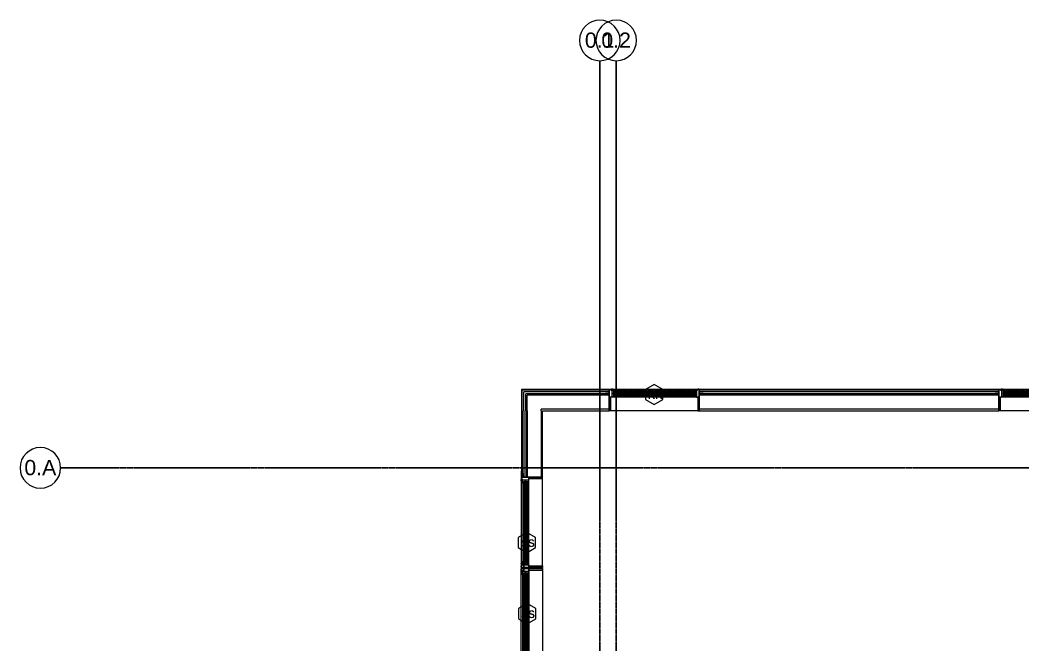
# Model space of a CAD drawing. Header units: inches. Extents: x -4058 to -1781, y 9814 to 12264.
# Drawn here: x -4057.8 to -3662.6, y 12017.5 to 12263.5 of the extents above; entities that cross this region are included whole.
import ezdxf

# ---------------------------------------------------------------- set-up
doc = ezdxf.new("R2010")
doc.units = ezdxf.units.IN
doc.header["$MEASUREMENT"] = 0
doc.linetypes.add('Dash', pattern=[0.25, 0.125, -0.125])
doc.linetypes.add('Grid Line 1_2_', pattern=[0.875, 0.5, -0.125, 0.125, -0.125])
for name, color, linetype, lineweight in [('0-1', 7, 'Continuous', 5), ('0-2', 7, 'Continuous', 9), ('0-4', 165, 'Continuous', 5), ('A-DETL-GENF-HDLN-1', 7, 'Dash', 9), ('A-DETL-GENF-HDLN-2', 1, 'Continuous', 18), ('A-GLAZ', 151, 'Continuous', 18), ('A-GLAZ-1', 10, 'Continuous', 30), ('A-GLAZ-2', 7, 'Continuous', 9), ('A-GLAZ-IDEN', 152, 'Continuous', 9), ('A-WALL-1', 7, 'Continuous', 9), ('A-WALL-2', 250, 'Continuous', 18), ('S-GRID-1', 1, 'Grid Line 1_2_', 30), ('S-GRID-IDEN', 1, 'Continuous', 9), ('S-GRID-IDEN-1', 147, 'Continuous', 9)]:
    doc.layers.add(name, color=color, linetype=linetype, lineweight=lineweight)
doc.styles.add('Arial', font='arial.ttf', dxfattribs={"height": 6})
doc.styles.add('Century Gothic_B', font='GOTHICB.TTF', dxfattribs={"height": 3})

# ---------------------------------------------------------------- blocks, each defined once
blk = doc.blocks.new('Window-Double_Hung-Marvin-Essential - 2-WIDE _TEMP ALL LOW_ ESDH3066-3454268-UNIT PLANS - 2ND FLOOR')
at = {"layer": 'A-DETL-GENF-HDLN-1'}
blk.add_line((16.1, 4.22), (-16.5, 4.22), dxfattribs=at)
at = {"layer": 'A-DETL-GENF-HDLN-2'}
for p, q in [((-17.75, 4.28), (-17.16, 4.28)), ((-17.75, 4.28), (-17.75, 1.19)), ((-17.08, 3.87), (-17.16, 4.28)), ((-16.85, 4.25), (-16.85, 3.87)), ((-16.3, 4.25), (-16.85, 4.25)), ((-16.3, 4.01), (-16.3, 4.25)), ((-16.18, 4.01), (-16.3, 4.01)), ((-16.19, 3.97), (-16.1, 3.97)), ((-16.19, 3.87), (-16.19, 3.97)), ((-16.18, 4.22), (-16.1, 4.22)), ((-16.18, 4.22), (-16.18, 4.01)), ((-16.1, 3.97), (-16.1, 4.22)), ((16.18, 4.22), (16.1, 4.22)), ((16.1, 3.97), (16.1, 4.22)), ((16.19, 3.97), (16.1, 3.97)), ((16.18, 4.22), (16.18, 4.01)), ((16.18, 4.01), (16.3, 4.01)), ((16.19, 3.87), (16.19, 3.97)), ((16.3, 4.01), (16.3, 4.25)), ((16.3, 4.25), (16.85, 4.25)), ((16.85, 4.25), (16.85, 3.87)), ((17.08, 3.87), (17.16, 4.28)), ((17.75, 4.28), (17.16, 4.28)), ((17.75, 4.28), (17.75, 1.19)), ((-19.25, 3.23), (-19.25, 3.19)), ((-17.75, 3.23), (-19.25, 3.23)), ((-19.25, 3.19), (-17.9, 3.19)), ((-17.9, 3.19), (-17.9, 3.08)), ((-17.9, 3.08), (-17.75, 3.08)), ((-16.72, 1.19), (-17.75, 1.19)), ((-17.13, 1.16), (-17.13, -4.19)), ((-17.08, 3.87), (-16.19, 3.87)), ((-16.38, 3.77), (-16.72, 3.77)), ((-16.72, 3.77), (-16.72, 1.19)), ((-15.34, 3.69), (-16.56, 3.69)), ((-16.56, 2.75), (-16.56, 3.69)), ((-16.56, 2.75), (-15.34, 2.75)), ((-15.34, 2.47), (-16.56, 2.47)), ((-16.56, 1.53), (-16.56, 2.47)), ((-16.56, 1.53), (-15.34, 1.53)), ((-16.38, 3.87), (-16.38, 3.77)), ((-15.94, 2.87), (-15.94, 3.59)), ((-15.94, 3.59), (-15.28, 3.59)), ((-15.28, 2.87), (-15.94, 2.87)), ((-15.94, 1.65), (-15.94, 2.37)), ((-15.94, 2.37), (-15.28, 2.37)), ((-15.28, 1.65), (-15.94, 1.65)), ((-15.84, 2.88), (-15.84, 3.57)), ((-15.84, 1.66), (-15.84, 2.35)), ((-15.54, 3.01), (-15.54, 3.45)), ((-15.54, 1.79), (-15.54, 2.23)), ((-15.34, 3.69), (-15.28, 3.63)), ((-15.34, 2.75), (-15.28, 2.81)), ((-15.34, 2.47), (-15.28, 2.41)), ((-15.34, 1.53), (-15.28, 1.59)), ((-15.28, 3.59), (-15.28, 3.63)), ((-15.28, 2.81), (-15.28, 2.87)), ((-15.28, 2.37), (-15.28, 2.41)), ((-15.28, 1.59), (-15.28, 1.65)), ((15.34, 3.69), (15.28, 3.63)), ((15.28, 3.59), (15.28, 3.63)), ((15.94, 3.59), (15.28, 3.59)), ((15.28, 2.81), (15.28, 2.87)), ((15.28, 2.87), (15.94, 2.87)), ((15.34, 2.75), (15.28, 2.81)), ((15.34, 2.47), (15.28, 2.41)), ((15.28, 2.37), (15.28, 2.41)), ((15.94, 2.37), (15.28, 2.37)), ((15.28, 1.59), (15.28, 1.65)), ((15.28, 1.65), (15.94, 1.65)), ((15.34, 1.53), (15.28, 1.59)), ((15.34, 3.69), (16.56, 3.69)), ((16.56, 2.75), (15.34, 2.75)), ((15.34, 2.47), (16.56, 2.47)), ((16.56, 1.53), (15.34, 1.53)), ((15.54, 3.01), (15.54, 3.45)), ((15.54, 1.79), (15.54, 2.23)), ((15.84, 2.88), (15.84, 3.57)), ((15.84, 1.66), (15.84, 2.35)), ((15.94, 2.87), (15.94, 3.59)), ((15.94, 1.65), (15.94, 2.37)), ((17.08, 3.87), (16.19, 3.87)), ((16.38, 3.87), (16.38, 3.77)), ((16.38, 3.77), (16.72, 3.77)), ((16.56, 2.75), (16.56, 3.69)), ((16.56, 1.53), (16.56, 2.47)), ((16.72, 3.77), (16.72, 1.19)), ((16.72, 1.19), (17.75, 1.19)), ((17.12, -4.19), (17.12, 1.16)), ((17.75, 3.23), (19.25, 3.23)), ((17.9, 3.08), (17.75, 3.08)), ((17.9, 3.19), (17.9, 3.08)), ((19.25, 3.19), (17.9, 3.19)), ((19.25, 3.23), (19.25, 3.19)), ((-17.13, -4.19), (-17.75, -4.19)), ((17.12, -4.19), (17.75, -4.19))]:
    blk.add_line(p, q, dxfattribs=at)
at = {"layer": 'A-GLAZ'}
for p, q in [((15.84, 3.57), (-15.84, 3.57)), ((15.84, 3.45), (-15.84, 3.45)), ((15.84, 3.01), (-15.84, 3.01)), ((15.84, 2.88), (-15.84, 2.88)), ((15.84, 2.35), (-15.84, 2.35)), ((15.84, 2.23), (-15.84, 2.23)), ((15.84, 1.79), (-15.84, 1.79)), ((15.84, 1.66), (-15.84, 1.66))]:
    blk.add_line(p, q, dxfattribs=at)
at = {"layer": 'A-GLAZ-1'}
for p, q in [((-17.75, 4.28), (-17.75, 1.19)), ((17.75, 1.19), (17.75, 4.28)), ((-17.75, 1.16), (-17.75, -4.19)), ((17.75, -4.19), (17.75, 1.16))]:
    blk.add_line(p, q, dxfattribs=at)
at = {"layer": 'A-GLAZ-2'}
for p, q in [((17.75, 4.28), (-17.75, 4.28)), ((20.21, 4.25), (17.75, 4.25)), ((17.75, 4.19), (20.21, 4.19)), ((20.21, 4.19), (20.21, 4.25)), ((-17.75, 1.19), (17.75, 1.19)), ((-17.75, -4.19), (17.75, -4.19))]:
    blk.add_line(p, q, dxfattribs=at)
blk = doc.blocks.new('Window-Double_Hung-Marvin-Essential - 1-WIDE _TEMP LOWER_ ESDH3066-3454269-UNIT PLANS - 2ND FLOOR')
at = {"layer": 'A-DETL-GENF-HDLN-1'}
blk.add_line((16.1, -4.22), (-16.5, -4.22), dxfattribs=at)
at = {"layer": 'A-DETL-GENF-HDLN-2'}
for p, q in [((-17.13, 4.19), (-17.75, 4.19)), ((-17.13, -1.16), (-17.13, 4.19)), ((17.12, 4.19), (17.75, 4.19)), ((17.12, 4.19), (17.12, -1.16)), ((-19.25, -3.23), (-19.25, -3.19)), ((-19.25, -3.19), (-17.9, -3.19)), ((-17.75, -3.23), (-19.25, -3.23)), ((-17.9, -3.19), (-17.9, -3.08)), ((-17.9, -3.08), (-17.75, -3.08)), ((-16.72, -1.19), (-17.75, -1.19)), ((-17.75, -4.28), (-17.75, -1.19)), ((-17.08, -3.87), (-17.16, -4.28)), ((-17.08, -3.87), (-16.19, -3.87)), ((-16.85, -4.25), (-16.85, -3.87)), ((-16.72, -3.77), (-16.72, -1.19)), ((-16.38, -3.77), (-16.72, -3.77)), ((-16.56, -1.53), (-15.34, -1.53)), ((-16.56, -1.53), (-16.56, -2.47)), ((-15.34, -2.47), (-16.56, -2.47)), ((-16.56, -2.75), (-15.34, -2.75)), ((-16.56, -2.75), (-16.56, -3.69)), ((-15.34, -3.69), (-16.56, -3.69)), ((-16.38, -3.87), (-16.38, -3.77)), ((-16.19, -3.87), (-16.19, -3.97)), ((-15.28, -1.65), (-15.94, -1.65)), ((-15.94, -1.65), (-15.94, -2.37)), ((-15.94, -2.37), (-15.28, -2.37)), ((-15.28, -2.87), (-15.94, -2.87)), ((-15.94, -2.87), (-15.94, -3.59)), ((-15.94, -3.59), (-15.28, -3.59)), ((-15.84, -1.66), (-15.84, -2.35)), ((-15.84, -2.88), (-15.84, -3.57)), ((-15.54, -1.79), (-15.54, -2.23)), ((-15.54, -3.01), (-15.54, -3.45)), ((-15.34, -1.53), (-15.28, -1.59)), ((-15.34, -2.47), (-15.28, -2.41)), ((-15.34, -2.75), (-15.28, -2.81)), ((-15.34, -3.69), (-15.28, -3.63)), ((-15.28, -1.59), (-15.28, -1.65)), ((-15.28, -2.37), (-15.28, -2.41)), ((-15.28, -2.81), (-15.28, -2.87)), ((-15.28, -3.59), (-15.28, -3.63)), ((15.34, -1.53), (15.28, -1.59)), ((15.28, -1.59), (15.28, -1.65)), ((15.28, -1.65), (15.94, -1.65)), ((15.28, -2.37), (15.28, -2.41)), ((15.94, -2.37), (15.28, -2.37)), ((15.34, -2.47), (15.28, -2.41)), ((15.34, -2.75), (15.28, -2.81)), ((15.28, -2.81), (15.28, -2.87)), ((15.28, -2.87), (15.94, -2.87)), ((15.28, -3.59), (15.28, -3.63)), ((15.94, -3.59), (15.28, -3.59)), ((15.34, -3.69), (15.28, -3.63)), ((16.56, -1.53), (15.34, -1.53)), ((15.34, -2.47), (16.56, -2.47)), ((16.56, -2.75), (15.34, -2.75)), ((15.34, -3.69), (16.56, -3.69)), ((15.54, -1.79), (15.54, -2.23)), ((15.54, -3.01), (15.54, -3.45)), ((15.84, -1.66), (15.84, -2.35)), ((15.84, -2.88), (15.84, -3.57)), ((15.94, -1.65), (15.94, -2.37)), ((15.94, -2.87), (15.94, -3.59)), ((17.08, -3.87), (16.19, -3.87)), ((16.19, -3.87), (16.19, -3.97)), ((16.38, -3.87), (16.38, -3.77)), ((16.38, -3.77), (16.72, -3.77)), ((16.56, -1.53), (16.56, -2.47)), ((16.56, -2.75), (16.56, -3.69)), ((16.72, -3.77), (16.72, -1.19)), ((16.72, -1.19), (17.75, -1.19)), ((16.85, -4.25), (16.85, -3.87)), ((17.08, -3.87), (17.16, -4.28)), ((17.75, -4.28), (17.75, -1.19)), ((17.9, -3.08), (17.75, -3.08)), ((17.75, -3.23), (19.25, -3.23)), ((17.9, -3.19), (17.9, -3.08)), ((19.25, -3.19), (17.9, -3.19)), ((19.25, -3.23), (19.25, -3.19)), ((-17.75, -4.28), (-17.16, -4.28)), ((-16.3, -4.25), (-16.85, -4.25)), ((-16.18, -4.01), (-16.3, -4.01)), ((-16.3, -4.01), (-16.3, -4.25)), ((-16.19, -3.97), (-16.1, -3.97)), ((-16.18, -4.22), (-16.18, -4.01)), ((-16.18, -4.22), (-16.1, -4.22)), ((-16.1, -3.97), (-16.1, -4.22)), ((16.19, -3.97), (16.1, -3.97)), ((16.1, -3.97), (16.1, -4.22)), ((16.18, -4.22), (16.1, -4.22)), ((16.18, -4.22), (16.18, -4.01)), ((16.18, -4.01), (16.3, -4.01)), ((16.3, -4.01), (16.3, -4.25)), ((16.3, -4.25), (16.85, -4.25)), ((17.75, -4.28), (17.16, -4.28))]:
    blk.add_line(p, q, dxfattribs=at)
at = {"layer": 'A-GLAZ'}
for p, q in [((15.84, -1.66), (-15.84, -1.66)), ((15.84, -1.79), (-15.84, -1.79)), ((15.84, -2.23), (-15.84, -2.23)), ((15.84, -2.35), (-15.84, -2.35)), ((15.84, -2.88), (-15.84, -2.88)), ((15.84, -3.01), (-15.84, -3.01)), ((15.84, -3.45), (-15.84, -3.45)), ((15.84, -3.57), (-15.84, -3.57))]:
    blk.add_line(p, q, dxfattribs=at)
at = {"layer": 'A-GLAZ-1'}
for p, q in [((-17.75, -1.16), (-17.75, 4.19)), ((17.75, 4.19), (17.75, -1.16)), ((-17.75, -4.28), (-17.75, -1.19)), ((17.75, -1.19), (17.75, -4.28))]:
    blk.add_line(p, q, dxfattribs=at)
at = {"layer": 'A-GLAZ-2'}
for p, q in [((-17.75, 4.19), (17.75, 4.19)), ((-17.75, -1.19), (17.75, -1.19)), ((17.75, -4.28), (-17.75, -4.28)), ((17.75, -4.19), (20.46, -4.19)), ((20.46, -4.25), (17.75, -4.25)), ((20.46, -4.19), (20.46, -4.25))]:
    blk.add_line(p, q, dxfattribs=at)
blk = doc.blocks.new('Window-Double_Hung-Marvin-Essential - 2-WIDE _TEMP ALL LOW_ ESDH3066-3454271-UNIT PLANS - 2ND FLOOR')
at = {"layer": 'A-DETL-GENF-HDLN-1'}
blk.add_line((16.1, -4.22), (-16.5, -4.22), dxfattribs=at)
at = {"layer": 'A-DETL-GENF-HDLN-2'}
for p, q in [((-17.13, 4.19), (-17.75, 4.19)), ((-17.13, -1.16), (-17.13, 4.19)), ((17.12, 4.19), (17.75, 4.19)), ((17.12, 4.19), (17.12, -1.16)), ((-19.25, -3.23), (-19.25, -3.19)), ((-19.25, -3.19), (-17.9, -3.19)), ((-17.75, -3.23), (-19.25, -3.23)), ((-17.9, -3.19), (-17.9, -3.08)), ((-17.9, -3.08), (-17.75, -3.08)), ((-16.72, -1.19), (-17.75, -1.19)), ((-17.75, -4.28), (-17.75, -1.19)), ((-17.08, -3.87), (-17.16, -4.28)), ((-17.08, -3.87), (-16.19, -3.87)), ((-16.85, -4.25), (-16.85, -3.87)), ((-16.72, -3.77), (-16.72, -1.19)), ((-16.38, -3.77), (-16.72, -3.77)), ((-16.56, -1.53), (-15.34, -1.53)), ((-16.56, -1.53), (-16.56, -2.47)), ((-15.34, -2.47), (-16.56, -2.47)), ((-16.56, -2.75), (-15.34, -2.75)), ((-16.56, -2.75), (-16.56, -3.69)), ((-15.34, -3.69), (-16.56, -3.69)), ((-16.38, -3.87), (-16.38, -3.77)), ((-16.19, -3.87), (-16.19, -3.97)), ((-15.28, -1.65), (-15.94, -1.65)), ((-15.94, -1.65), (-15.94, -2.37)), ((-15.94, -2.37), (-15.28, -2.37)), ((-15.28, -2.87), (-15.94, -2.87)), ((-15.94, -2.87), (-15.94, -3.59)), ((-15.94, -3.59), (-15.28, -3.59)), ((-15.84, -1.66), (-15.84, -2.35)), ((-15.84, -2.88), (-15.84, -3.57)), ((-15.54, -1.79), (-15.54, -2.23)), ((-15.54, -3.01), (-15.54, -3.45)), ((-15.34, -1.53), (-15.28, -1.59)), ((-15.34, -2.47), (-15.28, -2.41)), ((-15.34, -2.75), (-15.28, -2.81)), ((-15.34, -3.69), (-15.28, -3.63)), ((-15.28, -1.59), (-15.28, -1.65)), ((-15.28, -2.37), (-15.28, -2.41)), ((-15.28, -2.81), (-15.28, -2.87)), ((-15.28, -3.59), (-15.28, -3.63)), ((15.34, -1.53), (15.28, -1.59)), ((15.28, -1.59), (15.28, -1.65)), ((15.28, -1.65), (15.94, -1.65)), ((15.28, -2.37), (15.28, -2.41)), ((15.94, -2.37), (15.28, -2.37)), ((15.34, -2.47), (15.28, -2.41)), ((15.34, -2.75), (15.28, -2.81)), ((15.28, -2.81), (15.28, -2.87)), ((15.28, -2.87), (15.94, -2.87)), ((15.28, -3.59), (15.28, -3.63)), ((15.94, -3.59), (15.28, -3.59)), ((15.34, -3.69), (15.28, -3.63)), ((16.56, -1.53), (15.34, -1.53)), ((15.34, -2.47), (16.56, -2.47)), ((16.56, -2.75), (15.34, -2.75)), ((15.34, -3.69), (16.56, -3.69)), ((15.54, -1.79), (15.54, -2.23)), ((15.54, -3.01), (15.54, -3.45)), ((15.84, -1.66), (15.84, -2.35)), ((15.84, -2.88), (15.84, -3.57)), ((15.94, -1.65), (15.94, -2.37)), ((15.94, -2.87), (15.94, -3.59)), ((17.08, -3.87), (16.19, -3.87)), ((16.19, -3.87), (16.19, -3.97)), ((16.38, -3.87), (16.38, -3.77)), ((16.38, -3.77), (16.72, -3.77)), ((16.56, -1.53), (16.56, -2.47)), ((16.56, -2.75), (16.56, -3.69)), ((16.72, -3.77), (16.72, -1.19)), ((16.72, -1.19), (17.75, -1.19)), ((16.85, -4.25), (16.85, -3.87)), ((17.08, -3.87), (17.16, -4.28)), ((17.75, -4.28), (17.75, -1.19)), ((17.9, -3.08), (17.75, -3.08)), ((17.75, -3.23), (19.25, -3.23)), ((17.9, -3.19), (17.9, -3.08)), ((19.25, -3.19), (17.9, -3.19)), ((19.25, -3.23), (19.25, -3.19)), ((-17.75, -4.28), (-17.16, -4.28)), ((-16.3, -4.25), (-16.85, -4.25)), ((-16.18, -4.01), (-16.3, -4.01)), ((-16.3, -4.01), (-16.3, -4.25)), ((-16.19, -3.97), (-16.1, -3.97)), ((-16.18, -4.22), (-16.18, -4.01)), ((-16.18, -4.22), (-16.1, -4.22)), ((-16.1, -3.97), (-16.1, -4.22)), ((16.19, -3.97), (16.1, -3.97)), ((16.1, -3.97), (16.1, -4.22)), ((16.18, -4.22), (16.1, -4.22)), ((16.18, -4.22), (16.18, -4.01)), ((16.18, -4.01), (16.3, -4.01)), ((16.3, -4.01), (16.3, -4.25)), ((16.3, -4.25), (16.85, -4.25)), ((17.75, -4.28), (17.16, -4.28))]:
    blk.add_line(p, q, dxfattribs=at)
at = {"layer": 'A-GLAZ'}
for p, q in [((15.84, -1.66), (-15.84, -1.66)), ((15.84, -1.79), (-15.84, -1.79)), ((15.84, -2.23), (-15.84, -2.23)), ((15.84, -2.35), (-15.84, -2.35)), ((15.84, -2.88), (-15.84, -2.88)), ((15.84, -3.01), (-15.84, -3.01)), ((15.84, -3.45), (-15.84, -3.45)), ((15.84, -3.57), (-15.84, -3.57))]:
    blk.add_line(p, q, dxfattribs=at)
at = {"layer": 'A-GLAZ-1'}
for p, q in [((-17.75, -1.16), (-17.75, 4.19)), ((17.75, 4.19), (17.75, -1.16)), ((-17.75, -4.28), (-17.75, -1.19)), ((17.75, -1.19), (17.75, -4.28))]:
    blk.add_line(p, q, dxfattribs=at)
at = {"layer": 'A-GLAZ-2'}
for p, q in [((-17.75, 4.19), (17.75, 4.19)), ((-17.75, -1.19), (17.75, -1.19)), ((17.75, -4.28), (-17.75, -4.28)), ((17.75, -4.19), (20.21, -4.19)), ((20.21, -4.25), (17.75, -4.25)), ((20.21, -4.19), (20.21, -4.25))]:
    blk.add_line(p, q, dxfattribs=at)
blk = doc.blocks.new('CTR - 1st Phase - Shell_rvt-1-UNIT PLANS - 2ND FLOOR')
at = {"layer": 'A-WALL-1'}
for p, q in [((-3828.32, 12118.09), (-3860.22, 12118.09)), ((-3860.22, 12118.09), (-3860.22, 12117.84)), ((-3860.22, 12117.84), (-3860.22, 12109.71)), ((-3674.72, 12118.09), (-3790.11, 12118.09)), ((-3825.61, 12115.06), (-3825.61, 12115.09)), ((-3790.11, 12115.09), (-3790.11, 12115.06)), ((-3672.01, 12115.06), (-3672.01, 12115.09)), ((-3860.22, 12109.71), (-3860.22, 12086)), ((-3851.85, 12109.71), (-3825.61, 12109.71)), ((-3851.85, 12083.54), (-3851.85, 12109.71)), ((-3790.11, 12109.71), (-3672.01, 12109.71)), ((-3857.22, 12083.54), (-3857.19, 12083.54)), ((-3860.22, 12048.04), (-3860.22, 12047.54)), ((-3857.19, 12048.04), (-3857.22, 12048.04)), ((-3857.22, 12047.54), (-3857.19, 12047.54)), ((-3851.85, 12047.54), (-3851.85, 12048.04))]:
    blk.add_line(p, q, dxfattribs=at)
at = {"layer": 'A-WALL-2'}
for p, q in [((-3825.61, 12117.84), (-3859.97, 12117.84)), ((-3859.97, 12117.09), (-3859.97, 12117.84)), ((-3672.01, 12117.84), (-3790.11, 12117.84)), ((-3859.97, 12109.71), (-3859.97, 12117.09)), ((-3825.61, 12117.09), (-3859.22, 12117.09)), ((-3859.22, 12116.34), (-3859.22, 12117.09)), ((-3859.22, 12109.71), (-3859.22, 12116.34)), ((-3825.61, 12116.34), (-3858.47, 12116.34)), ((-3858.47, 12115.84), (-3858.47, 12116.34)), ((-3858.47, 12109.71), (-3858.47, 12115.84)), ((-3825.61, 12115.84), (-3857.97, 12115.84)), ((-3857.97, 12110.34), (-3857.97, 12115.84)), ((-3672.01, 12117.09), (-3790.11, 12117.09)), ((-3672.01, 12116.34), (-3790.11, 12116.34)), ((-3672.01, 12115.84), (-3790.11, 12115.84)), ((-3859.97, 12109.71), (-3859.97, 12083.54)), ((-3859.22, 12109.71), (-3859.22, 12083.54)), ((-3858.47, 12109.71), (-3858.47, 12083.54)), ((-3857.97, 12109.71), (-3857.97, 12110.34)), ((-3857.97, 12109.71), (-3857.97, 12083.54)), ((-3825.61, 12110.34), (-3852.47, 12110.34)), ((-3852.47, 12109.71), (-3852.47, 12110.34)), ((-3852.47, 12109.71), (-3852.47, 12083.54)), ((-3672.01, 12110.34), (-3790.11, 12110.34)), ((-3859.97, 12048.04), (-3859.97, 12047.54)), ((-3859.22, 12048.04), (-3859.22, 12047.54)), ((-3858.47, 12048.04), (-3858.47, 12047.54)), ((-3857.97, 12048.04), (-3857.97, 12047.54)), ((-3852.47, 12048.04), (-3852.47, 12047.54))]:
    blk.add_line(p, q, dxfattribs=at)
at = {"layer": '0-2'}
for name, p, rotation in [('Window-Double_Hung-Marvin-Essential - 1-WIDE _TEMP LOWER_ ESDH3066-3454269-UNIT PLANS - 2ND FLOOR', (-3807.86, 12113.9), 180), ('Window-Double_Hung-Marvin-Essential - 1-WIDE _TEMP LOWER_ ESDH3066-3454269-UNIT PLANS - 2ND FLOOR', (-3654.26, 12113.9), 180), ('Window-Double_Hung-Marvin-Essential - 2-WIDE _TEMP ALL LOW_ ESDH3066-3454268-UNIT PLANS - 2ND FLOOR', (-3856.04, 12065.79), 89.99999999999991), ('Window-Double_Hung-Marvin-Essential - 2-WIDE _TEMP ALL LOW_ ESDH3066-3454271-UNIT PLANS - 2ND FLOOR', (-3856.04, 12029.79), 269.9999999999999)]:
    blk.add_blockref(name, p, dxfattribs=dict(at, rotation=rotation))
blk = doc.blocks.new('Grid - Grid Head - Circle-1738874-UNIT PLANS - 2ND FLOOR')
at = {"layer": 'S-GRID-IDEN-1'}
for start, end in [(360, 180), (180, 360)]:
    blk.add_arc((0, 0), 0.25, start, end, dxfattribs=at)
blk = doc.blocks.new('CTR - 1st Phase - Structure_rvt-1-UNIT PLANS - 2ND FLOOR')
at = {"layer": 'S-GRID-1'}
for p, q in [((-3829.32, 9814.03), (-3829.32, 12247.5)), ((-3822.82, 9814.03), (-3822.82, 12247.5)), ((-1781.27, 12087.19), (-4041.78, 12087.19))]:
    blk.add_line(p, q, dxfattribs=at)
at = {"layer": '0-4', "xscale": 31.99999999999999, "yscale": 31.99999999999999, "zscale": 31.99999999999999}
for p in [(-3829.32, 12255.5), (-3822.82, 12255.5)]:
    blk.add_blockref('Grid - Grid Head - Circle-1738874-UNIT PLANS - 2ND FLOOR', p, dxfattribs=at)
at = {"layer": '0-4', "xscale": 31.99999999999999, "yscale": 31.99999999999999, "zscale": 31.99999999999999, "rotation": 89.99999999999987}
blk.add_blockref('Grid - Grid Head - Circle-1738874-UNIT PLANS - 2ND FLOOR', (-4049.78, 12087.19), dxfattribs=at)
at = {"layer": 'S-GRID-IDEN', "char_height": 6, "attachment_point": 1, "style": 'Arial'}
for s, insert, width in [('0.1', (-3835.2, 12258.6), 14.14), ('0.2', (-3828.7, 12258.6), 14.14), ('0.A', (-4056.08, 12090.32), 15.251)]:
    blk.add_mtext(s, dxfattribs=dict(at, insert=insert, width=width))
blk = doc.blocks.new('Window Tag - ONE-4156801-UNIT PLANS - 2ND FLOOR')
at = {"layer": 'A-GLAZ-IDEN'}
for p, q in [((0, 0.125), (-0.107, 0.062)), ((0.107, 0.062), (0, 0.125)), ((-0.107, 0.062), (-0.107, -0.062)), ((0.107, -0.062), (0.107, 0.062)), ((-0.107, -0.062), (0, -0.125)), ((0, -0.125), (0.107, -0.062))]:
    blk.add_line(p, q, dxfattribs=at)

msp = doc.modelspace()

# ---------------------------------------------------------------- block references
at = {"layer": '0-1'}
for name in ['CTR - 1st Phase - Structure_rvt-1-UNIT PLANS - 2ND FLOOR', 'CTR - 1st Phase - Shell_rvt-1-UNIT PLANS - 2ND FLOOR']:
    msp.add_blockref(name, (0, 0), dxfattribs=at)
at = {"layer": 'A-GLAZ-IDEN', "xscale": 31.99999999999999, "yscale": 31.99999999999999, "zscale": 31.99999999999999}
for p in [(-3807.86, 12116.09), (-3858.04, 12057.79), (-3857.95, 12029.79)]:
    msp.add_blockref('Window Tag - ONE-4156801-UNIT PLANS - 2ND FLOOR', p, dxfattribs=at)

# ---------------------------------------------------------------- texts
at = {"layer": 'A-GLAZ-IDEN', "char_height": 3, "attachment_point": 1, "style": 'Century Gothic_B'}
for s, insert, width in [('RR', (-3810.37, 12117.37), 6.06), ('SS', (-3860.3, 12059.07), 5.454), ('SS', (-3860.21, 12031.07), 5.454)]:
    msp.add_mtext(s, dxfattribs=dict(at, insert=insert, width=width))

doc.saveas('drawing.dxf')
